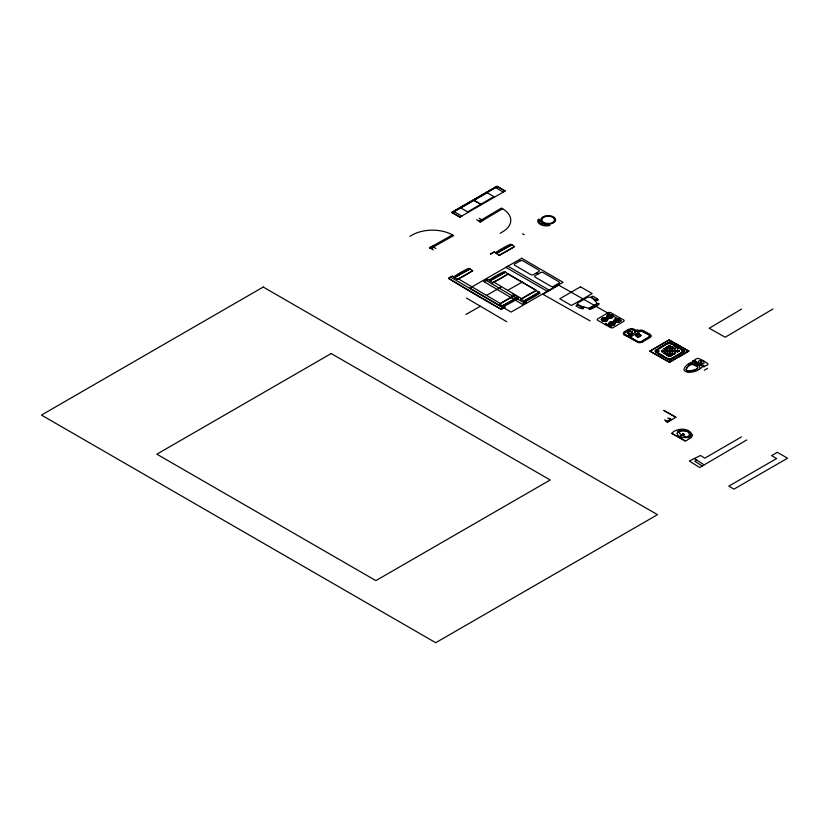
<?xml version="1.0" encoding="UTF-8"?>
<svg xmlns="http://www.w3.org/2000/svg" width="829" height="829" viewBox="0 0 829 829"><rect width="100%" height="100%" fill="white"/><g stroke="black" fill="none" stroke-linecap="round" stroke-linejoin="round"><path stroke-width="1.24" d="M604.496 321.507L604.538 320.44M604.6 318.668L604.631 317.6M617.17 322.408L617.201 321.341M617.263 319.569L617.304 318.502M472.737 270.648L457.214 279.466L458.499 278.865A118.744 68.558 0 0 0 472.571 270.741A12.321 7.119 0 0 0 468.561 268.389A111.003 64.082 0 0 0 453.681 276.834L457.214 279.466L458.499 278.948L500.301 303.497L499.39 304.233L503.877 306.315A111.003 64.082 0 0 0 518.757 297.87A12.321 7.119 0 0 0 514.747 295.518A118.744 68.558 0 0 0 500.457 303.497L499.39 304.233L514.913 295.425M508.167 273.902L492.644 282.72L493.929 282.119A118.744 68.558 0 0 0 508.001 273.995A12.321 7.119 0 0 0 503.991 271.643A111.003 64.082 0 0 0 489.11 280.088L492.644 282.72L493.929 282.202L500.374 285.984L521.783 298.699L520.788 299.383L525.285 301.466A111.003 64.082 0 0 0 540.156 293.02A12.321 7.119 0 0 0 536.145 290.668A118.744 68.558 0 0 0 521.856 298.647L520.788 299.383L536.425 290.419L508.312 273.902M514.581 246.493L499.058 255.301L500.353 254.7A118.744 68.558 0 0 0 514.415 246.586A12.321 7.119 0 0 0 510.405 244.234A111.003 64.082 0 0 0 495.524 252.679L499.058 255.301L500.343 254.783M650.174 337.351L650.879 335.932M639.615 336.066L639.895 334.875M650.858 336.232L650.578 335.03M624.797 334.201L624.517 333.113M649.376 336.584L649.594 335.983M627.926 333.32L628.071 331.766M628.009 332.253L628.372 333.413M632.071 332.657L631.615 331.901M632.081 332.709L631.646 333.372L632.05 332.46M635.916 335.372L636.164 335.963L636.019 334.947M636.32 335.786L637.066 334.367M640.226 335.797L640.351 335.196M640.195 336.222L640.734 335.268L639.656 334.242M544.757 225.146L545.399 223.861M545.876 225.239L546.456 224.058M679.511 431.971L681.998 430.831L686.246 431.235A7.026 4.052 0 0 1 688.733 432.645L689.541 435.09L687.624 436.551M684.526 351.113L669.604 359.931M627.563 332.481L627.646 332.75M632.154 333.123L632.361 332.346M632.258 332.937L631.729 333.538M635.211 332.512L635.428 331.434M635.947 335.144L636.33 334.501M636.599 335.786L636.589 334.906M650.765 336.543L650.402 337.134M658.734 354.066L669.77 360.252L685.117 351.019L669.407 341.994L658.62 348.335M629.418 336.356L629.885 336.45M627.936 332.398L629.045 331.569M632.04 333.279L632.071 331.901L630.517 331.31M636.268 334.647L637.76 334.025M636.703 334.553L636.195 335.248M606.393 323.652L605.709 324.232M624.32 331.828L623.387 333.082L623.709 334.419M624.6 332.947L629.905 329.662M627.719 332.263L628.258 331.714M630.216 336.564L629.553 336.149M631.232 336.408L640.827 331.123M635.895 334.999L635.853 335.569M638.206 336.719L640.309 336.149L640.61 335.071L640.693 335.641M608.165 325.082C606.455 325.134 609.667 324.305 607.398 325.051M609.077 325.455C608.299 326.232 610.724 325.217 609.709 325.942M635.014 332.698L629.563 335.745M631.615 336.035L631.066 337.403M608.123 324.429L607.139 324.895M610.994 326.377C610.434 327.756 611.242 325.673 611.584 326.999M608.869 325.372L608.714 325.994L609.792 326.077M681.873 352.771L683.096 351.144L681.811 349.31M685.003 440.81L672.195 433.598M607.678 324.326L607.242 324.989M480.157 222.027L502.602 208.732L501.431 208.058L478.986 221.353L480.157 222.027L483.079 220.296M500.136 233.281L503.058 231.55A28.455 16.425 0 0 0 502.561 208.753M602.206 320.947L604.04 319.859M605.087 319.248L606.932 318.16M607.616 317.756L609.45 316.668M610.496 316.056L612.33 314.968M605.46 324.16L606.268 323.569M605.512 323.434C604.414 324.761 607.17 322.968 605.771 323.507M609.47 325.051L611.305 323.963M612.351 323.341L614.196 322.253M614.88 321.849L616.714 320.771M617.76 320.149L619.595 319.061M608.859 325.88L609.616 325.465M608.797 326.046L609.864 325.414M610.496 326.999L611.564 326.367M624.382 331.776L628.372 329.414M627.978 331.932L628.714 331.496M631.947 333.372L631.076 333.88M632.05 333.372L631.429 333.755M636.454 334.75L637.304 334.439M639.221 336.253L639.853 335.869M641.138 341.579L649.117 336.854M642.382 342.014L649.926 337.558M677.231 344.346L673.987 346.263L677.594 348.294L680.837 346.377M741.592 309.082L709.23 328.232L725.209 337.237L772.98 308.979M677.967 357.537L689.013 350.999M698.712 365.568L699.199 365.278L695.552 363.796L698.712 365.568A6.01 3.471 0 0 1 697.852 370.242A14.891 8.601 0 0 1 689.22 372.366L688.899 372.356A5.596 3.233 0 0 1 686.982 372.107L684.567 370.75A5.275 3.047 0 0 1 684.008 369.713L683.987 369.527A18.186 10.508 0 0 1 687.49 364.532A6.041 3.492 0 0 1 695.593 363.776M704.422 370.211L707.5 368.387M667.604 421.484L670.609 419.702M667.086 422.438L675.863 417.246L663.811 410.459L675.863 417.246M746.763 439.919L699.624 467.546L689.345 461.007L700.505 455.484L704.826 458.157L741.437 436.924M452.344 212.773L497.524 186.587M460.748 207.903L473.794 200.369L480.675 204.348L467.629 211.872L460.219 207.602M487.017 192.68L473.97 200.214L480.851 204.183L493.897 196.649L486.488 192.38M459.908 217.125L505.151 191.002L496.996 186.287L451.743 212.411L459.908 217.125L451.743 212.411L496.996 186.287L505.162 190.991M540.705 223.757L542.56 222.69M542.943 222.918L543.731 222.462M541.492 224.213L543.347 223.146M581.823 307.269L582.725 306.751M594.32 300.057L595.212 299.538M582.787 308.212L584.352 307.3M595.284 300.989L596.849 300.088M494.343 251.985L490.385 254.234A11.616 6.705 0 0 1 494.343 251.985L495.524 252.679M453.681 276.834L452.499 276.14L448.541 278.389A1392.119 803.736 0 0 0 501.099 309.258A11.616 6.705 0 0 0 505.058 307.01L503.877 306.315M525.285 301.466L526.456 302.16L522.498 304.409L483.97 281.642L487.929 279.394L489.11 280.088M486.509 295.393L500.996 287.166M507.731 290.305L522.229 282.078M465.888 314.46L480.385 306.243M505.058 307.01L501.099 309.258L448.541 278.389A11.616 6.705 0 0 1 452.499 276.14M409.972 236.306L412.977 234.617A28.455 16.425 0 0 1 452.468 234.908M429.474 247.85L452.499 234.887L453.67 235.56L430.645 248.524L429.474 247.85L432.479 246.161M666.133 343.89L668.941 343.154L672.132 343.859M672.423 358.356L669.614 359.102L666.423 358.397M696.899 460.188L694.816 461.225L702.215 466.033M642.548 341.931L641.263 342.408A1.896 1.098 0 0 1 640.941 342.47L640.009 342.595M628.206 329.496L630.931 328.792M631.47 333.735L630.247 334.025L631.19 333.849M636.662 334.284L637.615 333.983M640.786 341.703L641.304 341.496M629.657 329.776L631.625 329.434M628.268 331.631L631.657 331.61M630.931 333.724L630.568 333.797M639.118 336.46L640.33 335.548M639.895 336.419L639.097 336.636M628.993 331.351L629.398 331.32M628.651 331.714L629.377 331.486M637.387 330.864L639.729 330.388M631.138 333.807L629.667 334.014L630.423 334.004M637.066 334.18L639.335 334.066M637.118 334.512L637.698 334.191M639.408 336.17L638.019 336.398M638.89 336.501L639.698 336.242M639.439 336.595L638.91 336.667M611.253 326.968L610.766 327.103M639.263 330.502L640.558 330.263M630.009 329.621L630.952 329.434M640.568 331.144L641.605 331.144M637.843 333.963L638.952 333.983M629.087 335.818L629.905 335.652M637.47 334.388L638.164 334.294M638.848 341.828L640.962 341.641M538.933 221.229L540.974 220.897M539.088 221.871L541.316 221.509M629.128 331.538L630.009 331.279M629.905 333.849L630.848 333.745M637.325 334.274L638.299 334.139M629.439 335.766L628.341 335.828M639.076 336.47L637.967 336.709M638.838 336.729L637.947 336.75M669.055 342.315L655.604 350.118L654.941 351.216L655.646 352.315L669.304 359.931M630.714 328.802L632.817 328.937M606.6 316.45L608.434 316.398M611.512 316.326L613.346 316.274M608.455 323.735L610.289 323.693M613.367 323.611L615.211 323.569M640.392 330.274L642.392 330.388M629.667 331.237L630.372 331.258L629.563 331.299M629.657 333.983L630.341 333.973M637.853 334.17L638.641 334.16M637.988 334.305L638.972 334.377M637.802 336.522L638.371 336.408M640.226 342.584L638.952 342.584M601.191 319.517L603.025 319.538M606.103 319.569L607.947 319.59M613.854 320.419L615.698 320.44M618.776 320.471L620.61 320.491M633.667 330.377L635.097 330.398M626.413 331.061L627.833 331.082M645.387 333.051L646.807 333.082M630.496 338.139L631.916 338.159M644.703 339.413L646.123 339.434M639.159 342.595L638.517 342.543A1.896 1.098 0 0 1 638.112 342.47L623.791 334.543M637.553 330.875L636.361 330.605M628.206 335.818L626.952 335.507M632.05 329.486L632.993 329.776M629.905 331.279L630.786 331.362M638.195 334.149L639.18 334.263M638.858 334.356L639.48 334.564M629.17 333.755L630.113 333.849M629.107 333.942L630.05 333.994M638.548 336.553L637.46 336.45M637.263 336.584L638.309 336.719M637.936 336.398L636.444 335.434M669.252 342.325L684.536 350.999M641.345 331.113L649.024 334.947L649.542 336.284M631.802 329.445L632.517 329.59M628.838 333.869L629.449 333.994M637.169 336.615L637.864 336.698M638.112 341.672L639.118 341.859M632.62 328.895L634.33 329.465M642.071 330.325L643.159 330.605M642.869 330.512L643.677 330.823M636.89 330.781L634.154 329.372M638.548 341.776L637.719 341.507M631.107 331.445L631.864 331.745M630.693 331.517L631.284 331.693M638.693 334.17L639.615 334.419M637.118 336.191L637.636 336.346M637.646 336.501L636.361 335.838M638.869 334.025L639.75 334.284M639.076 334.232L640.309 335.103M630.879 331.559L631.978 332.284M636.724 336.377L637.418 336.626L636.703 336.439M628.392 333.693L629.211 333.963L627.947 333.393M627.17 335.59L624.962 334.356M638.237 341.703L631.501 337.973L631.014 336.854M665.532 420.521L667.304 421.484M643.532 330.75L649.988 334.419M607.553 314.999L609.439 316.056M610.507 316.657L612.393 317.725M614.817 319.092L616.703 320.16M617.771 320.761L619.657 321.818M632.786 329.683L635.449 330.989A3.078 1.782 0 0 0 639.304 331.196A3.078 1.782 0 0 1 643.159 331.413L649.045 334.729A3.078 1.782 0 0 1 649.097 337.248L641.729 341.6A3.078 1.782 0 0 1 637.366 341.631L625.045 334.678A2.881 1.658 0 0 1 624.993 332.325L629.242 329.818A2.881 1.658 0 0 1 633.315 329.787M639.232 334.45L639.812 334.781M636.952 336.481L636.268 336.056M602.155 318.191L604.03 319.248M605.097 319.859L606.983 320.916M609.419 322.284L611.294 323.351M612.362 323.952L614.248 325.02M628.848 333.662L627.916 332.481M590.155 320.937L542.995 294.347L558.632 285.103L621.543 320.833M669.2 418.355L671.386 419.588L667.428 421.93L665.241 420.697M667.718 418.034L670.423 419.557L667.376 421.35L664.64 419.847M495.68 187.655L503.327 192.059M473.349 199.986L473.877 200.297M479.141 218.317L481.67 219.778L478.406 220.804L476.634 219.789M454.178 211.706L461.826 216.11M597.035 298.979L598.331 300.088L595.968 299.58M581.906 307.704L583.212 308.813L580.849 308.315M547.306 291.29L505.887 267.373L507.908 266.213L549.254 290.191L557.73 285.3L556.508 284.585M522.571 233.778L524.28 234.762M536.425 272.938L538.166 273.943M507.897 274.057L536.363 290.523M512.405 293.86L514.913 295.342M450.696 277.166L503.255 308.025M466.458 298.067L506.706 321.693M668.91 418.531L670.609 419.526M486.126 280.42L524.664 303.186M433.266 249.923L431.557 248.876L433.422 247.021L435.878 248.524M694.391 458.551L704.132 464.903M649.698 334.222L650.724 335.258M635.159 331.061L635.501 331.683M631.688 338.097L631.232 337.704L631.242 338.564M639.853 334.553L640.351 335.486M634.869 330.833L635.47 331.579M631.677 331.693L632.299 332.812M640.268 334.626L640.724 335.165M636.631 336.097L636.206 335.476M623.491 334.066L623.947 334.709M640.465 334.823L640.734 335.362M646.06 332.657L646.133 333.476M645.376 339.009L645.449 339.828M634.34 329.973L634.423 330.792M627.087 330.657L627.159 331.476M611.688 321.704L611.761 322.761M611.895 324.543L611.978 325.6M609.823 314.409L609.906 315.476M610.04 317.248L610.123 318.305M483.97 281.642A11.616 6.705 0 0 1 487.929 279.394M526.456 302.16A11.616 6.705 0 0 1 522.498 304.409M678.764 431.018A2.622 1.513 0 0 0 678.65 432.241A14.331 8.269 0 0 0 687.179 437.049A2.622 1.513 0 0 0 689.313 436.956M678.847 345.817A1.679 0.974 0 0 1 677.728 347.278A1.782 1.026 0 0 1 675.656 346.149A1.782 1.026 0 0 1 678.329 345.434M678.246 345.486A1.679 0.974 0 0 0 675.759 346.159A1.679 0.974 0 0 0 677.728 347.278A1.782 1.026 0 0 0 678.93 345.776M694.484 361.444A14.207 8.207 0 0 1 695.624 361.216M688.547 363.921A16.684 9.637 0 0 1 693.78 361.61M703.168 365.465A14.207 8.207 0 0 1 702.805 366.138M702.536 366.542A16.456 9.502 0 0 1 699.065 369.413M686.371 369.579A2.943 1.699 0 0 0 688.961 371.06A16.663 9.616 0 0 0 695.997 369.309A3.72 2.145 0 0 0 697.096 366.542L693.925 364.76A3.72 2.145 0 0 0 689.168 365.465A16.663 9.616 0 0 0 686.319 369.547M549.741 225.26L549.389 225.571A8.559 4.943 0 0 1 540.311 224.441A8.559 4.943 0 0 1 538.353 219.208L539.43 219.364A7.44 4.3 0 0 0 541.099 223.985A7.44 4.3 0 0 0 548.985 224.97L549.741 225.281M694.671 360.221L694.816 360.542A30.207 17.44 0 0 0 704.412 365.921L705.324 365.941A5.927 3.43 0 0 0 707.956 364.387L707.935 363.9A30.207 17.44 0 0 0 698.36 358.449L697.458 358.429A5.927 3.43 0 0 0 694.754 360.014L694.671 360.18M682.412 350.947L681.324 352.563L671.604 358.273L669.583 358.708L666.785 358.076L655.604 351.216L666.516 344.211L668.972 343.538L671.77 344.17L681.666 349.786L682.412 350.947M690.992 434.862L690.184 436.655A4.86 2.808 0 0 1 688.402 437.629L681.998 437.474A9.616 5.554 0 0 1 678.049 435.246L677.034 433.36L677.625 431.557A4.86 2.808 0 0 1 679.252 430.5L685.852 430.489A9.585 5.534 0 0 1 690.039 432.852L690.992 434.862M698.464 361.682L698.878 362.687A4.031 2.332 0 0 0 700.578 363.641L703.096 363.724A2.01 1.161 0 0 0 704.07 363.154L703.842 361.703A4.031 2.332 0 0 0 702.142 360.75L699.624 360.656A2.01 1.161 0 0 0 698.66 361.237L698.464 361.682M636.807 330.263L638.226 330.294L636.807 330.263M700.671 362.159L702.059 362.221L700.681 362.107M692.453 435.349L691.469 437.484L685.521 441.101L671.666 433.298C676.941 427.671 689.541 427.349 692.453 435.349M649.76 351.164L669.49 362.408L688.806 350.999L669.065 339.849L649.76 351.164M650.133 351.144L669.5 362.19L688.443 350.999L669.055 340.056L650.133 351.144M680.609 435.608L681.614 435.722L680.609 435.608M682.557 434.334L683.884 434.479L682.557 434.334M657.801 350.968C658.226 352.947 660.433 349.962 657.801 350.968M576.611 305.269L575.979 305.911L580.331 308.419L582.082 307.414L577.72 304.906L576.611 305.269M597.222 298.678L595.471 299.683L591.108 297.176L592.859 296.16L597.222 298.678M577.73 303.02L577.243 304.088L581.067 306.191L588.828 308.336L597.067 303.58A25.253 14.58 0 0 0 590.559 297.196L587.865 297.176L577.73 303.02M608.144 312.72L597.74 318.864A1.865 1.078 0 0 0 597.771 320.388L610.558 327.59A1.865 1.078 0 0 0 613.18 327.579L623.595 321.424A1.865 1.078 0 0 0 623.563 319.911L610.776 312.699A1.865 1.078 0 0 0 608.144 312.72M678.433 345.372L679.034 345.714L678.433 345.372M693.168 360.708L692.681 360.988L704.153 366.895L693.168 360.708M263.228 287.041L41.45 415.08L435.722 642.713L657.501 514.674L263.228 287.041M331.185 353.537L156.857 454.178L375.879 580.621L550.197 479.981L331.185 353.537M580.507 286.824L559.793 298.772L571.44 305.507L592.155 293.549L580.507 286.824M777.333 452.323L771.602 455.629L776.638 458.53L728.795 486.157L733.976 489.151L787.55 458.219L777.333 452.323M521.69 258.285L469.794 288.119L511.13 312.087L563.026 282.254L521.69 258.285M520.239 260.814L514.892 263.881A1.834 1.057 0 0 0 514.882 265.384L530.871 274.648A1.834 1.057 0 0 0 533.451 274.648L538.798 271.58A1.834 1.057 0 0 0 538.809 270.078L522.83 260.814A1.834 1.057 0 0 0 520.239 260.814M540.539 272.586L535.192 275.653A1.834 1.057 0 0 0 535.182 277.145L550.943 286.285A1.834 1.057 0 0 0 553.534 286.295L558.881 283.217A1.834 1.057 0 0 0 558.891 281.725L543.119 272.586A1.834 1.057 0 0 0 540.539 272.586M517.742 297.041L502.219 305.891A118.744 68.558 0 0 0 517.742 297.041M539.14 292.191L523.617 301.051A118.744 68.558 0 0 0 539.14 292.191M511.825 244.835L496.229 253.643A118.744 68.558 0 0 1 511.825 244.835M469.981 268.99L454.375 277.798A118.744 68.558 0 0 1 469.981 268.99M505.41 272.244L489.804 281.052A118.744 68.558 0 0 1 505.41 272.244M666.506 347.268L667.563 347.299L666.599 347.227M667.697 346.563L668.765 346.595L667.697 346.563M668.91 345.838L669.977 345.859L668.91 345.838M663.988 348.791L665.045 348.822L663.988 348.791M665.272 347.993L666.34 348.014L665.272 347.993M662.112 350.439L663.179 350.47L662.205 350.398M667.749 347.973L668.816 348.004L667.749 347.973M668.972 347.258L670.039 347.278L669.065 347.216M670.174 346.543L671.241 346.574L670.174 346.543M666.454 348.781L667.521 348.802L666.454 348.781M662.06 351.786L663.127 351.817L662.06 351.786M664.589 350.418L665.656 350.449L664.682 350.387M663.397 351.133L664.454 351.154L663.397 351.133M670.226 347.952L671.283 347.983L670.226 347.952M671.449 347.237L672.516 347.268L671.449 347.237M668.93 348.76L669.998 348.791L668.93 348.76M664.537 351.776L665.594 351.807L664.537 351.776M665.863 351.113L666.93 351.144L665.863 351.113M667.065 350.408L668.122 350.439L667.065 350.408M671.469 348.657L672.537 348.688L671.469 348.657M672.692 347.942L673.759 347.973L672.692 347.942M667.003 351.755L668.07 351.786L667.003 351.755M668.34 351.092L669.407 351.123L668.34 351.092M669.531 350.387L670.599 350.418L669.531 350.387M673.946 348.646L675.003 348.667L673.946 348.646M669.48 351.745L670.547 351.765L669.48 351.745M672.008 350.377L673.075 350.398L672.008 350.377M670.816 351.081L671.873 351.113L670.91 351.04M671.956 351.724L673.013 351.755L672.05 351.683M673.283 351.061L674.35 351.092L673.283 351.061M674.485 350.356L675.542 350.387L674.485 350.356M674.433 351.703L675.49 351.734L674.516 351.672M675.759 351.05L676.827 351.071L675.759 351.05M676.961 350.335L678.018 350.366L676.961 350.335M676.899 351.693L677.967 351.724L676.992 351.651M678.236 351.03L679.293 351.061L678.236 351.03M664.102 353.455L665.138 353.486L664.102 353.455M666.568 353.444L667.614 353.475L666.568 353.444M665.418 354.242L666.464 354.273L665.418 354.242M669.044 353.423L670.081 353.455L669.044 353.423M666.682 354.947L667.718 354.978L666.682 354.947M667.894 354.232L668.941 354.263L667.894 354.232M670.371 354.211L671.407 354.242L670.371 354.211M671.583 353.496L672.63 353.527L671.677 353.465M667.905 355.641L668.941 355.672L667.905 355.641M669.148 354.936L670.195 354.957L669.148 354.936M671.625 354.916L672.661 354.947L671.625 354.916M672.847 354.201L673.884 354.221L672.847 354.201M674.06 353.475L675.107 353.506L674.06 353.475M669.138 356.356L670.184 356.377L669.138 356.356M670.371 355.62L671.417 355.651L670.371 355.62M669.718 345.859L669.148 345.848L669.718 345.859M668.506 346.584L667.894 346.595L668.506 346.584M667.314 347.299L666.703 347.299L667.314 347.299M666.091 348.014L665.511 348.004L666.091 348.014M664.796 348.812L664.226 348.812L664.796 348.812M670.982 346.574L670.371 346.584L670.982 346.574M669.791 347.278L669.179 347.289L669.791 347.278M668.557 347.993L667.987 347.993L668.557 347.993M662.931 350.46L662.309 350.47L662.931 350.46M667.262 348.802L666.692 348.791L667.262 348.802M672.257 347.258L671.645 347.268L672.257 347.258M671.034 347.983L670.464 347.973L671.034 347.983M665.397 350.449L664.785 350.46L665.397 350.449M664.205 351.154L663.594 351.164L664.205 351.154M669.739 348.781L669.169 348.781L669.739 348.781M662.868 351.817L662.298 351.807L662.868 351.817M673.511 347.962L672.899 347.973L673.511 347.962M667.873 350.429L667.262 350.439L667.873 350.429M672.278 348.688L671.666 348.688L672.278 348.688M665.345 351.797L664.775 351.797L665.345 351.797M666.671 351.133L666.06 351.144L666.671 351.133M670.35 350.418L669.728 350.418L670.35 350.418M674.754 348.667L674.143 348.677L674.754 348.667M669.148 351.123L668.537 351.133L669.148 351.123M667.822 351.786L667.2 351.786L667.822 351.786M672.816 350.398L672.246 350.387L672.816 350.398M671.625 351.102L671.013 351.113L671.625 351.102M670.288 351.765L669.677 351.776L670.288 351.765M675.293 350.377L674.723 350.377L675.293 350.377M674.101 351.092L673.48 351.092L674.101 351.092M672.765 351.745L672.153 351.755L672.765 351.745M677.77 350.366L677.2 350.356L677.77 350.366M676.568 351.071L675.956 351.081L676.568 351.071M675.241 351.734L674.63 351.745L675.241 351.734M677.707 351.714L677.096 351.724L677.707 351.714M679.044 351.05L678.474 351.05L679.044 351.05M664.361 353.465L664.889 353.496L664.361 353.465M666.827 353.444L667.355 353.475L666.827 353.444M665.687 354.252L666.205 354.284L665.687 354.252M669.304 353.434L669.832 353.465L669.304 353.434M668.153 354.232L668.682 354.263L668.153 354.232M666.941 354.957L667.469 354.988L666.941 354.957M671.853 353.496L672.371 353.527L671.853 353.496M670.63 354.221L671.158 354.252L670.63 354.221M669.407 354.936L669.936 354.967L669.407 354.936M668.164 355.641L668.692 355.672L668.164 355.641M674.319 353.486L674.847 353.517L674.319 353.486M673.107 354.201L673.635 354.232L673.107 354.201M671.884 354.926L672.412 354.957L671.884 354.926M670.64 355.631L671.158 355.662L670.64 355.631M669.407 356.356L669.925 356.387L669.407 356.356M598.766 303.569L597.74 303.383A30.911 17.855 0 0 1 588.455 308.751L589.792 309.518A30.911 17.855 0 0 0 599.077 304.16L598.766 303.569M697.282 366.459L694.06 364.656A3.958 2.28 0 0 0 688.982 365.392A16.901 9.751 0 0 0 686.08 369.547A3.181 1.834 0 0 0 688.972 371.195A16.901 9.751 0 0 0 696.132 369.423A3.958 2.28 0 0 0 697.282 366.459M682.319 434.883A1.119 0.642 0 0 0 684.236 434.717A1.119 0.642 0 0 0 683.034 433.847A1.119 0.642 0 0 0 682.319 434.883M610.04 325.175A3.192 1.845 0 0 0 615.014 323.787A3.192 1.845 0 0 0 610.434 321.994A3.192 1.845 0 0 0 610.04 325.175M610.351 324.916A2.632 1.523 0 0 0 614.455 323.756A2.632 1.523 0 0 0 610.683 322.284A2.632 1.523 0 0 0 610.351 324.916M615.636 322.056A3.192 1.845 0 0 0 620.434 320.46A3.192 1.845 0 0 0 615.636 318.864A3.192 1.845 0 0 0 615.636 322.056M615.916 321.776A2.632 1.523 0 0 0 619.874 320.46A2.632 1.523 0 0 0 615.916 319.144A2.632 1.523 0 0 0 615.916 321.776M602.776 321.082A3.192 1.845 0 0 0 607.75 319.683A3.192 1.845 0 0 0 603.17 317.901A3.192 1.845 0 0 0 602.776 321.082M603.253 320.875A2.632 1.523 0 0 0 607.201 319.559A2.632 1.523 0 0 0 603.253 318.243A2.632 1.523 0 0 0 603.253 320.875M608.372 317.953A3.192 1.845 0 0 0 613.17 316.357A3.192 1.845 0 0 0 608.372 314.761A3.192 1.845 0 0 0 608.372 317.953M608.652 317.673A2.632 1.523 0 0 0 612.61 316.357A2.632 1.523 0 0 0 608.652 315.041A2.632 1.523 0 0 0 608.652 317.673M544.663 222.908A6.331 3.658 0 0 0 554.518 220.141A6.331 3.658 0 0 0 545.441 216.597A6.331 3.658 0 0 0 544.663 222.908M544.487 223.602A7.44 4.3 0 0 0 555.648 219.882A7.44 4.3 0 0 0 544.487 216.162A7.44 4.3 0 0 0 544.487 223.602"/></g></svg>
